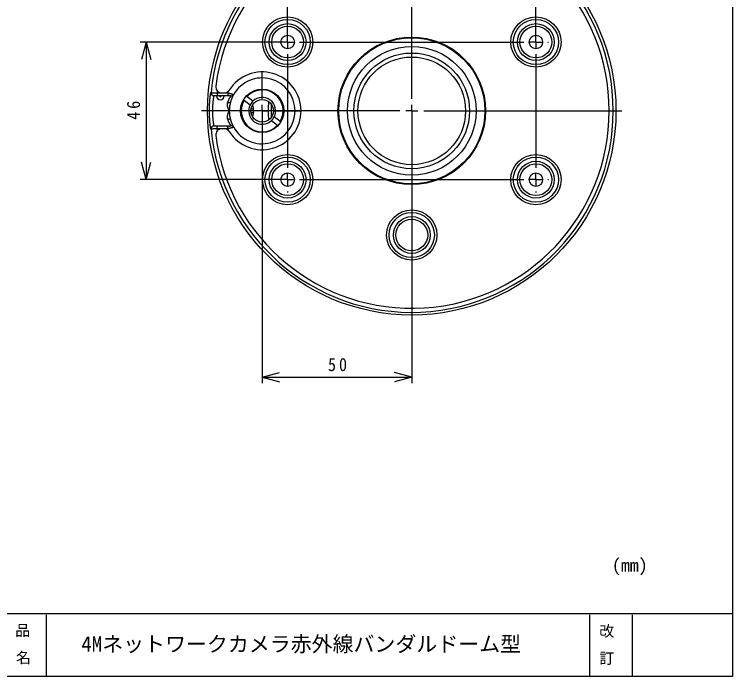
# Model space of a CAD drawing. Units: millimetres on the paper, scale 1:2. Extents: x -142 to 142, y -95 to 95.
# Drawn here: x 21.8 to 141.8, y -94.8 to 15.8 of the extents above; entities that cross this region are included whole.
import ezdxf
from ezdxf.enums import TextEntityAlignment as Align

# ---------------------------------------------------------------- set-up
doc = ezdxf.new("R2010")
doc.units = ezdxf.units.MM
for name, color, linetype in [('0-0_0', 4, 'Continuous'), ('0-1_外形線', 7, 'Continuous'), ('0-3_枠', 7, 'Continuous')]:
    doc.layers.add(name, color=color, linetype=linetype)
doc.styles.add('ＭＳ ゴシック', font='')
doc.styles.get('ＭＳ ゴシック').set_extended_font_data('MS Gothic')

msp = doc.modelspace()

# ---------------------------------------------------------------- linework, layer by layer
at = {"layer": '0-0_0', "color": 5}
for p, q in [((67.422, 12.212), (67.422, 51.636)), ((108.922, 12.212), (108.922, 51.636)), ((66.422, 11.212), (42.788, 11.212)), ((43.788, 11.215), (43.788, -11.788)), ((63.172, -1.288), (63.172, -45.819)), ((88.172, -1.288), (88.172, -45.819)), ((66.422, -11.788), (42.788, -11.788)), ((63.173, -44.819), (88.169, -44.819))]:
    msp.add_line(p, q, dxfattribs=at)
at = {"layer": '0-0_0'}
for p, q in [((88.172, 1.712), (88.172, 34.84)), ((67.422, 13.212), (67.422, 13.337)), ((108.922, 13.212), (108.922, 13.337)), ((67.422, 11.212), (67.422, 12.212)), ((108.922, 11.212), (108.922, 12.212)), ((65.422, 11.212), (65.297, 11.212)), ((67.422, 11.212), (66.422, 11.212)), ((67.422, 11.212), (68.422, 11.212)), ((67.422, 11.212), (67.422, 10.212)), ((69.422, 11.212), (106.922, 11.212)), ((108.922, 11.212), (107.922, 11.212)), ((108.922, 11.212), (109.922, 11.212)), ((108.922, 11.212), (108.922, 10.212)), ((110.922, 11.212), (111.047, 11.212)), ((67.422, 9.212), (67.422, -9.788)), ((108.922, 9.212), (108.922, -9.788)), ((63.172, 1.712), (63.172, 6.212)), ((54.606, 2.758), (54.638, 2.758)), ((56.423, 2.712), (56.828, 2.712)), ((56.828, 2.712), (57.406, 2.712)), ((57.406, 2.712), (57.674, 3.179)), ((57.406, 2.712), (57.406, 2.212)), ((55.136, 2.212), (55.103, 2.212)), ((57.406, 2.212), (55.637, 2.212)), ((60.065, 1.547), (60.153, 1.482)), ((60.153, 1.482), (61.166, 0.731)), ((60.599, 2.084), (60.529, 2.136)), ((61.613, 1.334), (60.599, 2.084)), ((63.172, -0.288), (63.172, 0.712)), ((88.172, -0.288), (88.172, 0.712)), ((86.172, -0.288), (53.045, -0.288)), ((61.172, -0.288), (56.672, -0.288)), ((61.355, -0.588), (61.728, -0.588)), ((63.172, -0.288), (62.172, -0.288)), ((63.172, -0.288), (63.172, -1.288)), ((63.172, -0.288), (64.172, -0.288)), ((65.172, -0.288), (69.672, -0.288)), ((88.172, -0.288), (87.172, -0.288)), ((88.172, -0.288), (88.172, -1.288)), ((88.172, -0.288), (89.172, -0.288)), ((90.172, -0.288), (123.3, -0.288)), ((63.172, -2.288), (63.172, -6.788)), ((64.732, -1.909), (65.746, -2.66)), ((66.192, -2.057), (65.179, -1.306)), ((66.261, -2.108), (66.192, -2.057)), ((88.172, -2.288), (88.172, -35.415)), ((54.638, -3.333), (54.606, -3.333)), ((55.103, -2.788), (55.136, -2.788)), ((55.637, -3.288), (55.671, -3.629)), ((56.423, -3.288), (55.637, -3.288)), ((56.828, -3.288), (56.423, -3.288)), ((57.406, -3.288), (56.828, -3.288)), ((57.674, -3.754), (57.406, -3.288)), ((65.746, -2.66), (65.827, -2.719)), ((67.422, -11.788), (67.422, -10.788)), ((108.922, -11.788), (108.922, -10.788)), ((65.422, -11.788), (65.297, -11.788)), ((67.422, -11.788), (66.422, -11.788)), ((67.422, -11.788), (68.422, -11.788)), ((67.422, -11.788), (67.422, -12.788)), ((69.422, -11.788), (106.922, -11.788)), ((108.922, -11.788), (107.922, -11.788)), ((108.922, -11.788), (109.922, -11.788)), ((108.922, -11.788), (108.922, -12.788)), ((110.922, -11.788), (111.047, -11.788)), ((67.422, -13.788), (67.422, -13.913)), ((108.922, -13.788), (108.922, -13.913))]:
    msp.add_line(p, q, dxfattribs=at)
at = {"layer": '0-0_0', "color": 7}
for p, q in [((43.788, 11.215), (43.011, 8.317)), ((43.788, 11.215), (44.564, 8.317)), ((43.788, -11.788), (43.011, -8.89)), ((43.788, -11.788), (44.564, -8.89)), ((63.173, -44.819), (66.071, -44.042)), ((88.169, -44.819), (85.271, -44.042)), ((63.173, -44.819), (66.071, -45.595)), ((88.169, -44.819), (85.271, -45.595))]:
    msp.add_line(p, q, dxfattribs=at)
at = {"layer": '0-0_0'}
for points in [[(54.45, 1.737), (54.454, 1.78), (54.458, 1.821), (54.462, 1.862), (54.466, 1.902), (54.47, 1.942), (54.474, 1.98), (54.478, 2.018), (54.482, 2.055), (54.486, 2.091), (54.49, 2.126), (54.494, 2.16), (54.498, 2.193), (54.502, 2.225), (54.506, 2.256), (54.51, 2.286), (54.514, 2.315), (54.518, 2.343), (54.521, 2.37), (54.525, 2.396), (54.529, 2.42), (54.532, 2.444), (54.535, 2.466), (54.539, 2.487), (54.542, 2.507), (54.545, 2.526), (54.548, 2.543), (54.551, 2.559), (54.554, 2.574), (54.556, 2.588), (54.559, 2.601), (54.561, 2.612), (54.564, 2.623), (54.566, 2.633), (54.568, 2.642), (54.57, 2.65), (54.572, 2.657)], [(54.572, 2.657), (54.573, 2.665), (54.575, 2.673), (54.577, 2.681), (54.579, 2.69), (54.581, 2.699), (54.583, 2.708), (54.585, 2.716), (54.587, 2.724), (54.589, 2.731), (54.591, 2.736), (54.593, 2.741), (54.594, 2.745), (54.596, 2.748), (54.598, 2.75), (54.6, 2.753), (54.602, 2.754), (54.604, 2.756), (54.606, 2.758)], [(54.638, 2.758), (54.64, 2.757), (54.642, 2.757), (54.645, 2.757), (54.648, 2.757), (54.651, 2.757), (54.656, 2.757), (54.661, 2.757), (54.667, 2.756), (54.674, 2.756), (54.682, 2.756), (54.691, 2.755), (54.702, 2.755), (54.713, 2.754), (54.726, 2.754), (54.74, 2.753), (54.756, 2.752), (54.773, 2.752), (54.791, 2.751), (54.811, 2.75), (54.831, 2.749), (54.854, 2.748), (54.877, 2.747), (54.902, 2.746), (54.927, 2.745), (54.954, 2.743), (54.982, 2.742), (55.011, 2.741), (55.04, 2.74), (55.071, 2.738), (55.102, 2.737), (55.135, 2.735), (55.167, 2.734), (55.201, 2.732), (55.235, 2.731), (55.27, 2.729), (55.305, 2.728), (55.341, 2.726), (55.377, 2.724), (55.414, 2.723)], [(55.637, 2.712), (55.637, 2.212), (55.618, 2.212), (55.6, 2.212), (55.581, 2.212), (55.562, 2.212), (55.543, 2.212), (55.525, 2.212), (55.507, 2.212), (55.489, 2.212), (55.471, 2.212), (55.453, 2.212), (55.435, 2.212), (55.418, 2.212), (55.401, 2.212), (55.385, 2.212), (55.369, 2.212), (55.353, 2.212), (55.338, 2.212), (55.323, 2.212), (55.308, 2.212), (55.294, 2.212), (55.281, 2.212), (55.268, 2.212), (55.256, 2.212), (55.244, 2.212), (55.233, 2.212), (55.222, 2.212), (55.212, 2.212), (55.203, 2.212), (55.195, 2.212), (55.187, 2.212), (55.18, 2.212), (55.173, 2.212), (55.168, 2.212), (55.162, 2.212), (55.158, 2.212), (55.154, 2.212), (55.15, 2.212), (55.147, 2.212)], [(55.414, 2.723), (55.45, 2.721), (55.487, 2.719), (55.525, 2.718), (55.562, 2.716), (55.6, 2.714), (55.637, 2.712)], [(55.671, 3.054), (55.637, 2.712), (56.423, 2.712)], [(57.406, 2.712), (57.445, 2.703), (57.483, 2.695), (57.52, 2.686), (57.558, 2.677), (57.595, 2.668), (57.631, 2.66), (57.667, 2.651), (57.703, 2.643), (57.738, 2.634), (57.772, 2.626), (57.806, 2.618), (57.839, 2.61), (57.871, 2.602), (57.903, 2.594), (57.934, 2.586), (57.964, 2.579), (57.993, 2.571), (58.021, 2.564), (58.048, 2.557), (58.075, 2.551), (58.1, 2.544), (58.124, 2.538), (58.148, 2.532), (58.171, 2.526), (58.192, 2.52), (58.213, 2.515), (58.233, 2.51), (58.252, 2.505), (58.27, 2.5), (58.287, 2.495), (58.302, 2.491), (58.317, 2.487), (58.331, 2.484), (58.343, 2.48), (58.354, 2.477), (58.364, 2.475), (58.373, 2.472), (58.38, 2.47), (58.386, 2.469)], [(58.409, 2.462), (58.408, 2.46), (58.407, 2.458), (58.405, 2.455), (58.403, 2.452), (58.401, 2.448), (58.398, 2.443), (58.395, 2.438), (58.391, 2.431), (58.387, 2.423), (58.382, 2.414), (58.376, 2.403), (58.369, 2.391), (58.361, 2.377), (58.353, 2.362), (58.344, 2.346), (58.334, 2.328), (58.323, 2.308), (58.312, 2.287), (58.3, 2.265), (58.288, 2.241), (58.274, 2.216), (58.261, 2.189), (58.246, 2.16), (58.232, 2.131), (58.216, 2.099), (58.201, 2.067), (58.185, 2.032), (58.169, 1.997), (58.152, 1.96), (58.136, 1.923), (58.12, 1.885), (58.104, 1.847), (58.088, 1.809), (58.073, 1.771), (58.058, 1.735), (58.044, 1.699), (58.031, 1.665), (58.018, 1.632), (58.006, 1.6)], [(58.386, 2.469), (58.391, 2.467), (58.396, 2.466), (58.4, 2.465), (58.403, 2.464), (58.406, 2.463), (58.409, 2.462)], [(54.363, -0.299), (54.363, -0.242), (54.363, -0.185), (54.364, -0.129), (54.364, -0.072), (54.365, -0.015), (54.365, 0.042), (54.366, 0.098), (54.367, 0.155), (54.368, 0.211), (54.369, 0.267), (54.371, 0.323), (54.372, 0.379), (54.374, 0.435), (54.376, 0.49), (54.377, 0.545), (54.379, 0.6), (54.381, 0.654), (54.384, 0.708), (54.386, 0.762), (54.388, 0.816), (54.391, 0.869), (54.393, 0.921), (54.396, 0.974), (54.399, 1.025), (54.402, 1.077), (54.405, 1.128), (54.408, 1.178), (54.411, 1.228), (54.414, 1.277), (54.418, 1.326), (54.421, 1.374), (54.424, 1.422), (54.428, 1.469), (54.432, 1.515), (54.435, 1.561), (54.439, 1.606), (54.443, 1.65), (54.447, 1.694), (54.45, 1.737)], [(55.103, 2.212), (55.098, 2.203), (55.093, 2.193), (55.088, 2.183), (55.083, 2.17), (55.078, 2.156), (55.072, 2.14), (55.066, 2.121), (55.06, 2.098), (55.054, 2.071), (55.047, 2.041), (55.04, 2.006), (55.032, 1.967), (55.025, 1.925), (55.017, 1.879), (55.009, 1.83), (55.001, 1.778), (54.993, 1.723), (54.985, 1.665), (54.977, 1.605), (54.969, 1.542), (54.961, 1.476), (54.953, 1.409), (54.945, 1.339), (54.938, 1.267), (54.931, 1.193), (54.924, 1.116), (54.917, 1.038), (54.91, 0.958), (54.904, 0.876), (54.898, 0.792), (54.893, 0.707), (54.888, 0.62), (54.883, 0.532), (54.879, 0.443), (54.875, 0.352), (54.872, 0.261), (54.869, 0.17), (54.867, 0.077), (54.865, -0.016)], [(55.147, 2.212), (55.144, 2.212), (55.142, 2.212), (55.14, 2.212), (55.139, 2.212), (55.138, 2.212), (55.136, 2.212), (55.136, 2.212)], [(57.532, 2.212), (57.512, 2.212), (57.491, 2.212), (57.47, 2.212), (57.449, 2.212), (57.428, 2.212), (57.406, 2.212)], [(57.406, 1.094), (57.411, 1.108), (57.418, 1.127), (57.427, 1.153), (57.438, 1.183), (57.451, 1.217), (57.465, 1.255), (57.481, 1.295), (57.497, 1.337), (57.515, 1.38), (57.533, 1.423), (57.552, 1.466), (57.571, 1.509), (57.591, 1.552), (57.612, 1.595), (57.633, 1.638), (57.655, 1.68), (57.677, 1.723), (57.7, 1.765), (57.723, 1.807), (57.747, 1.849), (57.771, 1.889), (57.794, 1.928), (57.817, 1.966), (57.838, 2.001), (57.859, 2.034), (57.877, 2.063), (57.894, 2.09), (57.909, 2.113), (57.922, 2.132), (57.933, 2.149), (57.942, 2.163), (57.951, 2.176), (57.958, 2.186), (57.964, 2.196), (57.97, 2.204), (57.976, 2.212)], [(57.406, 1.094), (57.492, 1.082), (57.575, 1.078), (57.653, 1.083), (57.723, 1.098), (57.783, 1.121), (57.831, 1.151), (57.866, 1.189), (57.887, 1.233)], [(57.976, 2.212), (57.975, 2.212), (57.973, 2.212), (57.971, 2.212), (57.968, 2.212), (57.966, 2.212), (57.963, 2.212), (57.959, 2.212), (57.955, 2.212), (57.95, 2.212), (57.944, 2.212), (57.937, 2.212), (57.93, 2.212), (57.922, 2.212), (57.914, 2.212), (57.904, 2.212), (57.895, 2.212), (57.884, 2.212), (57.873, 2.212), (57.862, 2.212), (57.85, 2.212), (57.837, 2.212), (57.824, 2.212), (57.811, 2.212), (57.797, 2.212), (57.782, 2.212), (57.767, 2.212), (57.752, 2.212), (57.736, 2.212), (57.719, 2.212), (57.702, 2.212), (57.685, 2.212), (57.667, 2.212), (57.649, 2.212), (57.63, 2.212), (57.611, 2.212), (57.592, 2.212), (57.572, 2.212), (57.552, 2.212), (57.532, 2.212)], [(58.006, 1.6), (57.995, 1.569), (57.984, 1.539), (57.974, 1.51), (57.964, 1.482), (57.955, 1.454), (57.946, 1.426), (57.937, 1.399), (57.929, 1.372), (57.921, 1.347), (57.913, 1.322), (57.907, 1.299), (57.9, 1.279), (57.895, 1.26), (57.89, 1.245), (57.887, 1.233)], [(57.672, -0.288), (57.671, -0.285), (57.668, -0.278), (57.662, -0.267), (57.656, -0.253), (57.647, -0.235), (57.638, -0.215), (57.627, -0.192), (57.615, -0.167), (57.603, -0.14), (57.59, -0.112), (57.576, -0.082), (57.563, -0.05), (57.548, -0.017), (57.534, 0.018), (57.519, 0.055), (57.504, 0.094), (57.489, 0.134), (57.474, 0.176), (57.46, 0.221), (57.445, 0.266), (57.431, 0.313), (57.418, 0.36), (57.406, 0.408), (57.394, 0.455), (57.384, 0.502), (57.375, 0.549), (57.368, 0.594), (57.363, 0.638), (57.359, 0.68), (57.357, 0.72), (57.356, 0.759), (57.356, 0.796), (57.358, 0.831), (57.36, 0.865), (57.363, 0.897), (57.367, 0.927), (57.372, 0.956), (57.377, 0.983), (57.382, 1.008)], [(57.382, 1.008), (57.388, 1.03), (57.393, 1.049), (57.397, 1.065), (57.401, 1.079), (57.404, 1.088), (57.406, 1.094)], [(61.549, 0.651), (61.628, 0.447), (61.728, 0.012), (61.36, 0.012)], [(54.451, -2.318), (54.447, -2.276), (54.443, -2.232), (54.44, -2.188), (54.436, -2.144), (54.432, -2.098), (54.429, -2.052), (54.425, -2.006), (54.422, -1.959), (54.418, -1.911), (54.415, -1.863), (54.412, -1.814), (54.409, -1.765), (54.405, -1.715), (54.402, -1.665), (54.4, -1.614), (54.397, -1.563), (54.394, -1.511), (54.391, -1.459), (54.389, -1.407), (54.387, -1.354), (54.384, -1.301), (54.382, -1.247), (54.38, -1.193), (54.378, -1.139), (54.376, -1.084), (54.374, -1.029), (54.373, -0.974), (54.371, -0.919), (54.37, -0.863), (54.369, -0.808), (54.367, -0.752), (54.366, -0.696), (54.366, -0.639), (54.365, -0.583), (54.364, -0.526), (54.364, -0.47), (54.363, -0.413), (54.363, -0.356), (54.363, -0.299)], [(54.865, -0.016), (54.864, -0.109), (54.863, -0.202), (54.863, -0.296), (54.863, -0.389), (54.864, -0.483), (54.865, -0.576), (54.867, -0.668), (54.87, -0.76), (54.872, -0.851), (54.876, -0.942), (54.88, -1.031), (54.884, -1.12), (54.888, -1.207), (54.894, -1.293), (54.899, -1.378), (54.905, -1.461), (54.911, -1.542), (54.918, -1.622), (54.924, -1.7), (54.931, -1.776), (54.939, -1.85), (54.946, -1.922), (54.954, -1.991), (54.961, -2.058), (54.969, -2.123), (54.977, -2.185), (54.985, -2.244), (54.993, -2.3), (55.001, -2.353), (55.009, -2.403), (55.016, -2.45), (55.023, -2.493), (55.03, -2.533), (55.037, -2.569), (55.043, -2.601), (55.049, -2.63), (55.055, -2.656), (55.06, -2.679), (55.065, -2.699)], [(57.406, -1.67), (57.404, -1.664), (57.401, -1.654), (57.397, -1.641), (57.393, -1.624), (57.388, -1.605), (57.382, -1.583), (57.377, -1.558), (57.372, -1.531), (57.367, -1.503), (57.363, -1.472), (57.36, -1.44), (57.358, -1.406), (57.356, -1.371), (57.356, -1.334), (57.357, -1.295), (57.359, -1.255), (57.363, -1.213), (57.368, -1.169), (57.375, -1.124), (57.384, -1.078), (57.394, -1.031), (57.406, -0.983), (57.418, -0.935), (57.431, -0.888), (57.445, -0.841), (57.46, -0.796), (57.474, -0.752), (57.489, -0.709), (57.504, -0.669), (57.519, -0.63), (57.534, -0.594), (57.548, -0.559), (57.563, -0.525), (57.576, -0.493), (57.59, -0.463), (57.603, -0.435), (57.615, -0.408), (57.627, -0.383), (57.638, -0.36)], [(57.638, -0.36), (57.647, -0.34), (57.656, -0.323), (57.662, -0.308), (57.668, -0.297), (57.671, -0.29), (57.672, -0.288)], [(61.728, -0.588), (61.628, -1.022), (61.549, -1.226)], [(54.572, -3.238), (54.572, -3.235), (54.571, -3.231), (54.569, -3.227), (54.568, -3.221), (54.566, -3.214), (54.564, -3.207), (54.563, -3.198), (54.56, -3.188), (54.558, -3.177), (54.556, -3.165), (54.553, -3.152), (54.551, -3.137), (54.548, -3.121), (54.545, -3.104), (54.542, -3.086), (54.539, -3.067), (54.536, -3.046), (54.533, -3.024), (54.529, -3), (54.526, -2.976), (54.522, -2.95), (54.518, -2.923), (54.515, -2.895), (54.511, -2.866), (54.507, -2.835), (54.503, -2.804), (54.499, -2.772), (54.495, -2.739), (54.491, -2.705), (54.487, -2.67), (54.483, -2.634), (54.479, -2.597), (54.475, -2.559), (54.471, -2.521), (54.467, -2.482), (54.463, -2.442), (54.459, -2.402), (54.455, -2.36), (54.451, -2.318)], [(57.887, -1.808), (57.866, -1.764), (57.831, -1.727), (57.783, -1.696), (57.723, -1.673), (57.653, -1.658), (57.575, -1.653), (57.492, -1.657), (57.406, -1.67)], [(57.976, -2.788), (57.972, -2.781), (57.967, -2.774), (57.962, -2.768), (57.957, -2.76), (57.952, -2.753), (57.946, -2.744), (57.939, -2.734), (57.931, -2.722), (57.923, -2.709), (57.913, -2.694), (57.902, -2.677), (57.89, -2.659), (57.877, -2.638), (57.864, -2.617), (57.849, -2.593), (57.834, -2.569), (57.818, -2.543), (57.801, -2.515), (57.784, -2.487), (57.766, -2.457), (57.748, -2.426), (57.729, -2.393), (57.71, -2.358), (57.691, -2.322), (57.671, -2.283), (57.65, -2.242), (57.629, -2.198), (57.608, -2.152), (57.586, -2.103), (57.563, -2.052), (57.54, -1.997), (57.516, -1.938), (57.49, -1.877), (57.464, -1.812), (57.436, -1.742), (57.406, -1.67)], [(57.887, -1.808), (57.9, -1.85), (57.913, -1.893), (57.927, -1.935), (57.94, -1.977), (57.954, -2.019), (57.967, -2.06), (57.981, -2.101), (57.995, -2.141), (58.008, -2.181), (58.022, -2.219), (58.037, -2.256), (58.051, -2.293), (58.065, -2.329), (58.079, -2.364), (58.093, -2.398), (58.107, -2.431), (58.121, -2.463), (58.135, -2.495), (58.149, -2.526), (58.162, -2.556), (58.176, -2.586), (58.189, -2.615), (58.203, -2.643), (58.216, -2.671), (58.229, -2.698), (58.242, -2.725), (58.256, -2.752), (58.269, -2.778), (58.282, -2.804), (58.295, -2.829), (58.307, -2.853), (58.32, -2.875), (58.331, -2.897), (58.342, -2.917), (58.352, -2.935), (58.361, -2.952), (58.369, -2.966), (58.375, -2.979), (58.382, -2.99)], [(54.606, -3.333), (54.604, -3.332), (54.603, -3.331), (54.601, -3.33), (54.6, -3.328), (54.598, -3.326), (54.597, -3.324), (54.595, -3.321), (54.593, -3.317), (54.592, -3.312), (54.59, -3.306), (54.588, -3.3), (54.586, -3.293), (54.584, -3.285), (54.582, -3.276), (54.579, -3.267), (54.577, -3.258), (54.575, -3.248), (54.572, -3.238)], [(54.674, -3.331), (54.667, -3.332), (54.66, -3.332), (54.654, -3.332), (54.648, -3.332), (54.643, -3.333), (54.638, -3.333)], [(55.637, -3.288), (55.615, -3.289), (55.592, -3.29), (55.567, -3.291), (55.54, -3.292), (55.513, -3.293), (55.485, -3.295), (55.456, -3.296), (55.427, -3.297), (55.397, -3.299), (55.367, -3.3), (55.337, -3.301), (55.307, -3.303), (55.277, -3.304), (55.246, -3.305), (55.216, -3.307), (55.186, -3.308), (55.156, -3.31), (55.127, -3.311), (55.097, -3.312), (55.068, -3.314), (55.039, -3.315), (55.01, -3.316), (54.982, -3.317), (54.955, -3.319), (54.928, -3.32), (54.902, -3.321), (54.877, -3.322), (54.853, -3.323), (54.83, -3.324), (54.808, -3.325), (54.788, -3.326), (54.768, -3.327), (54.75, -3.328), (54.734, -3.329), (54.719, -3.329), (54.705, -3.33), (54.694, -3.33), (54.683, -3.331), (54.674, -3.331)], [(55.065, -2.699), (55.07, -2.716), (55.074, -2.731), (55.079, -2.744), (55.082, -2.754), (55.086, -2.763), (55.089, -2.77), (55.093, -2.775), (55.095, -2.779), (55.098, -2.783), (55.1, -2.785), (55.102, -2.786), (55.103, -2.788)], [(55.136, -2.788), (55.138, -2.788), (55.141, -2.788), (55.143, -2.788), (55.147, -2.788), (55.15, -2.788), (55.154, -2.788), (55.158, -2.788), (55.164, -2.788), (55.169, -2.788), (55.176, -2.788), (55.184, -2.788), (55.192, -2.788), (55.201, -2.788), (55.211, -2.788), (55.221, -2.788), (55.232, -2.788), (55.244, -2.788), (55.256, -2.788), (55.268, -2.788), (55.281, -2.788), (55.295, -2.788), (55.308, -2.788), (55.323, -2.788), (55.337, -2.788), (55.351, -2.788), (55.366, -2.788), (55.381, -2.788), (55.396, -2.788), (55.411, -2.788), (55.426, -2.788), (55.441, -2.788), (55.456, -2.788), (55.471, -2.788), (55.486, -2.788), (55.502, -2.788), (55.517, -2.788), (55.531, -2.788), (55.546, -2.788), (55.561, -2.788)], [(55.561, -2.788), (55.575, -2.788), (55.589, -2.788), (55.602, -2.788), (55.614, -2.788), (55.626, -2.788), (55.637, -2.788)], [(55.637, -3.288), (55.637, -2.788), (57.406, -2.788)], [(57.658, -3.229), (57.616, -3.238), (57.575, -3.248), (57.533, -3.258), (57.491, -3.268), (57.448, -3.278), (57.406, -3.288), (57.406, -2.788), (57.43, -2.788), (57.453, -2.788), (57.477, -2.788), (57.5, -2.788), (57.523, -2.788), (57.547, -2.788), (57.569, -2.788), (57.592, -2.788), (57.614, -2.788), (57.636, -2.788), (57.658, -2.788), (57.679, -2.788), (57.7, -2.788), (57.72, -2.788), (57.739, -2.788), (57.758, -2.788), (57.777, -2.788), (57.795, -2.788), (57.812, -2.788), (57.828, -2.788), (57.843, -2.788), (57.858, -2.788), (57.872, -2.788), (57.884, -2.788), (57.896, -2.788), (57.907, -2.788), (57.917, -2.788), (57.926, -2.788), (57.934, -2.788), (57.941, -2.788), (57.947, -2.788), (57.953, -2.788)], [(58.409, -3.038), (58.409, -3.038), (58.409, -3.038), (58.408, -3.038), (58.407, -3.038), (58.405, -3.039), (58.403, -3.039), (58.401, -3.04), (58.398, -3.041), (58.394, -3.042), (58.389, -3.043), (58.384, -3.045), (58.377, -3.046), (58.369, -3.048), (58.36, -3.051), (58.35, -3.054), (58.338, -3.057), (58.324, -3.06), (58.309, -3.065), (58.292, -3.069), (58.274, -3.074), (58.253, -3.079), (58.231, -3.085), (58.207, -3.091), (58.182, -3.098), (58.155, -3.105), (58.127, -3.112), (58.097, -3.12), (58.066, -3.128), (58.034, -3.136), (58.001, -3.145), (57.966, -3.153), (57.93, -3.162), (57.894, -3.171), (57.856, -3.181), (57.818, -3.19), (57.779, -3.2), (57.739, -3.209), (57.698, -3.219), (57.658, -3.229)], [(57.953, -2.788), (57.957, -2.788), (57.961, -2.788), (57.964, -2.788), (57.967, -2.788), (57.97, -2.788), (57.971, -2.788), (57.973, -2.788), (57.974, -2.788), (57.975, -2.788), (57.975, -2.788), (57.976, -2.788), (57.976, -2.788), (57.976, -2.788)], [(58.382, -2.99), (58.387, -2.999), (58.392, -3.008), (58.397, -3.016), (58.401, -3.023), (58.405, -3.03), (58.409, -3.038)]]:
    msp.add_lwpolyline(points, dxfattribs=at)
for centre, radius in [((88.172, -0.288), 34.128), ((67.422, 11.212), 4.196), ((67.422, 11.212), 3.78), ((108.922, 11.212), 4.196), ((108.922, 11.212), 3.78), ((67.422, 11.212), 3.077), ((67.422, 11.212), 2.661), ((108.922, 11.212), 3.077), ((108.922, 11.212), 2.661), ((67.422, 11.212), 1.125), ((88.172, -0.288), 12.333), ((108.922, 11.212), 1.125), ((88.172, -0.288), 12.213), ((88.172, -0.288), 10.747), ((88.172, -0.288), 9.667), ((88.172, -0.288), 9), ((63.172, -0.288), 3.625), ((63.172, -0.288), 1.875), ((67.422, -11.788), 4.196), ((67.422, -11.788), 3.78), ((108.922, -11.788), 4.196), ((108.922, -11.788), 3.78), ((67.422, -11.788), 3.077), ((67.422, -11.788), 2.661), ((108.922, -11.788), 3.077), ((108.922, -11.788), 2.661), ((67.422, -11.788), 1.125), ((108.922, -11.788), 1.125), ((88.172, -21.038), 4.196), ((88.172, -21.038), 3.78), ((88.172, -21.038), 3.077), ((88.172, -21.038), 2.661)]:
    msp.add_circle(centre, radius, dxfattribs=at)
for centre, radius, start, end in [((88.172, -0.288), 33.673, 185.18864, 174.81136), ((88.172, -0.288), 33, 187.18076, 172.81924), ((63.172, -0.288), 6.5, 212.23096, 147.76904), ((63.172, -0.288), 5.5, 210, 150), ((56.423, 3.712), 1, 172.81924, 270), ((55.104, 2.712), 0.5, 174.80415, 269.98015), ((55.136, 2.712), 0.5, 174.79965, 269.98009), ((56.828, 3.712), 1, 270, 327.76904), ((57.976, 2.712), 0.5, 270, 330), ((63.172, -0.288), 3.5, 329.63701, 137.33572), ((56.172, 2.212), 0.65, 180, 0), ((56.172, 2.212), 0.15, 180, 0), ((63.172, -0.288), 5.5, 163.95541, 180), ((63.172, -0.288), 3.5, 149.63701, 317.33572), ((63.172, -0.288), 2.25, 133.89229, 153.08043), ((63.172, -0.288), 2.25, 333.08043, 133.89229), ((88.172, -0.288), 24, 176.28938, 183.71062), ((63.172, -0.288), 2.25, 153.08043, 313.89229), ((59.422, -0.288), 2.325, 352.58632, 7.41368), ((88.172, -0.288), 23.5, 177.34044, 182.65956), ((63.172, -0.288), 5.5, 180, 196.04459), ((63.172, -0.288), 2.25, 313.89229, 333.08043), ((55.104, -3.287), 0.5, 90.01985, 185.19585), ((55.136, -3.287), 0.5, 90.01991, 185.20035), ((56.423, -4.288), 1, 90, 187.18076), ((56.828, -4.288), 1, 32.23096, 90), ((57.976, -3.288), 0.5, 30, 90)]:
    msp.add_arc(centre, radius, start, end, dxfattribs=at)
at = {"layer": '0-3_枠'}
for p, q in [((141.803, -84.358), (-141.803, -84.354)), ((27.092, -84.522), (27.092, -94.842)), ((117.874, -84.522), (117.874, -94.842)), ((124.987, -84.522), (124.987, -94.842))]:
    msp.add_line(p, q, dxfattribs=at)
msp.add_lwpolyline([(-141.803, 94.842), (141.803, 94.842), (141.803, -94.842), (-141.803, -94.842)], close=True, dxfattribs=at)

# ---------------------------------------------------------------- texts
at = {"layer": '0-0_0', "color": 5, "insert": (42.788, -1.788), "char_height": 2.199, "attachment_point": 7, "rotation": 90, "style": 'ＭＳ ゴシック'}
msp.add_mtext('\\T1.36;\\W0.9;46', dxfattribs=at)
at = {"layer": '0-0_0', "color": 5, "insert": (74.172, -43.819), "char_height": 2.199, "attachment_point": 7, "style": 'ＭＳ ゴシック'}
msp.add_mtext('\\T1.36;\\W0.9;50', dxfattribs=at)
at = {"layer": '0-1_外形線', "style": 'ＭＳ ゴシック'}
msp.add_text('4Mネットワークカメラ赤外線バンダルドーム型', height=2.566, dxfattribs=at).set_placement((32.945, -91.443), align=Align.BOTTOM_LEFT)
at = {"layer": '0-3_枠', "style": 'ＭＳ ゴシック'}
for s, height, p in [('(mm)', 2.199, (121.616, -77.977)), ('品', 1.833, (21.897, -88.569)), ('改', 1.833, (119.527, -88.697)), ('名', 1.833, (22.011, -93.148)), ('訂', 1.833, (119.527, -93.233))]:
    msp.add_text(s, height=height, dxfattribs=at).set_placement(p, align=Align.BOTTOM_LEFT)

doc.saveas('drawing.dxf')
